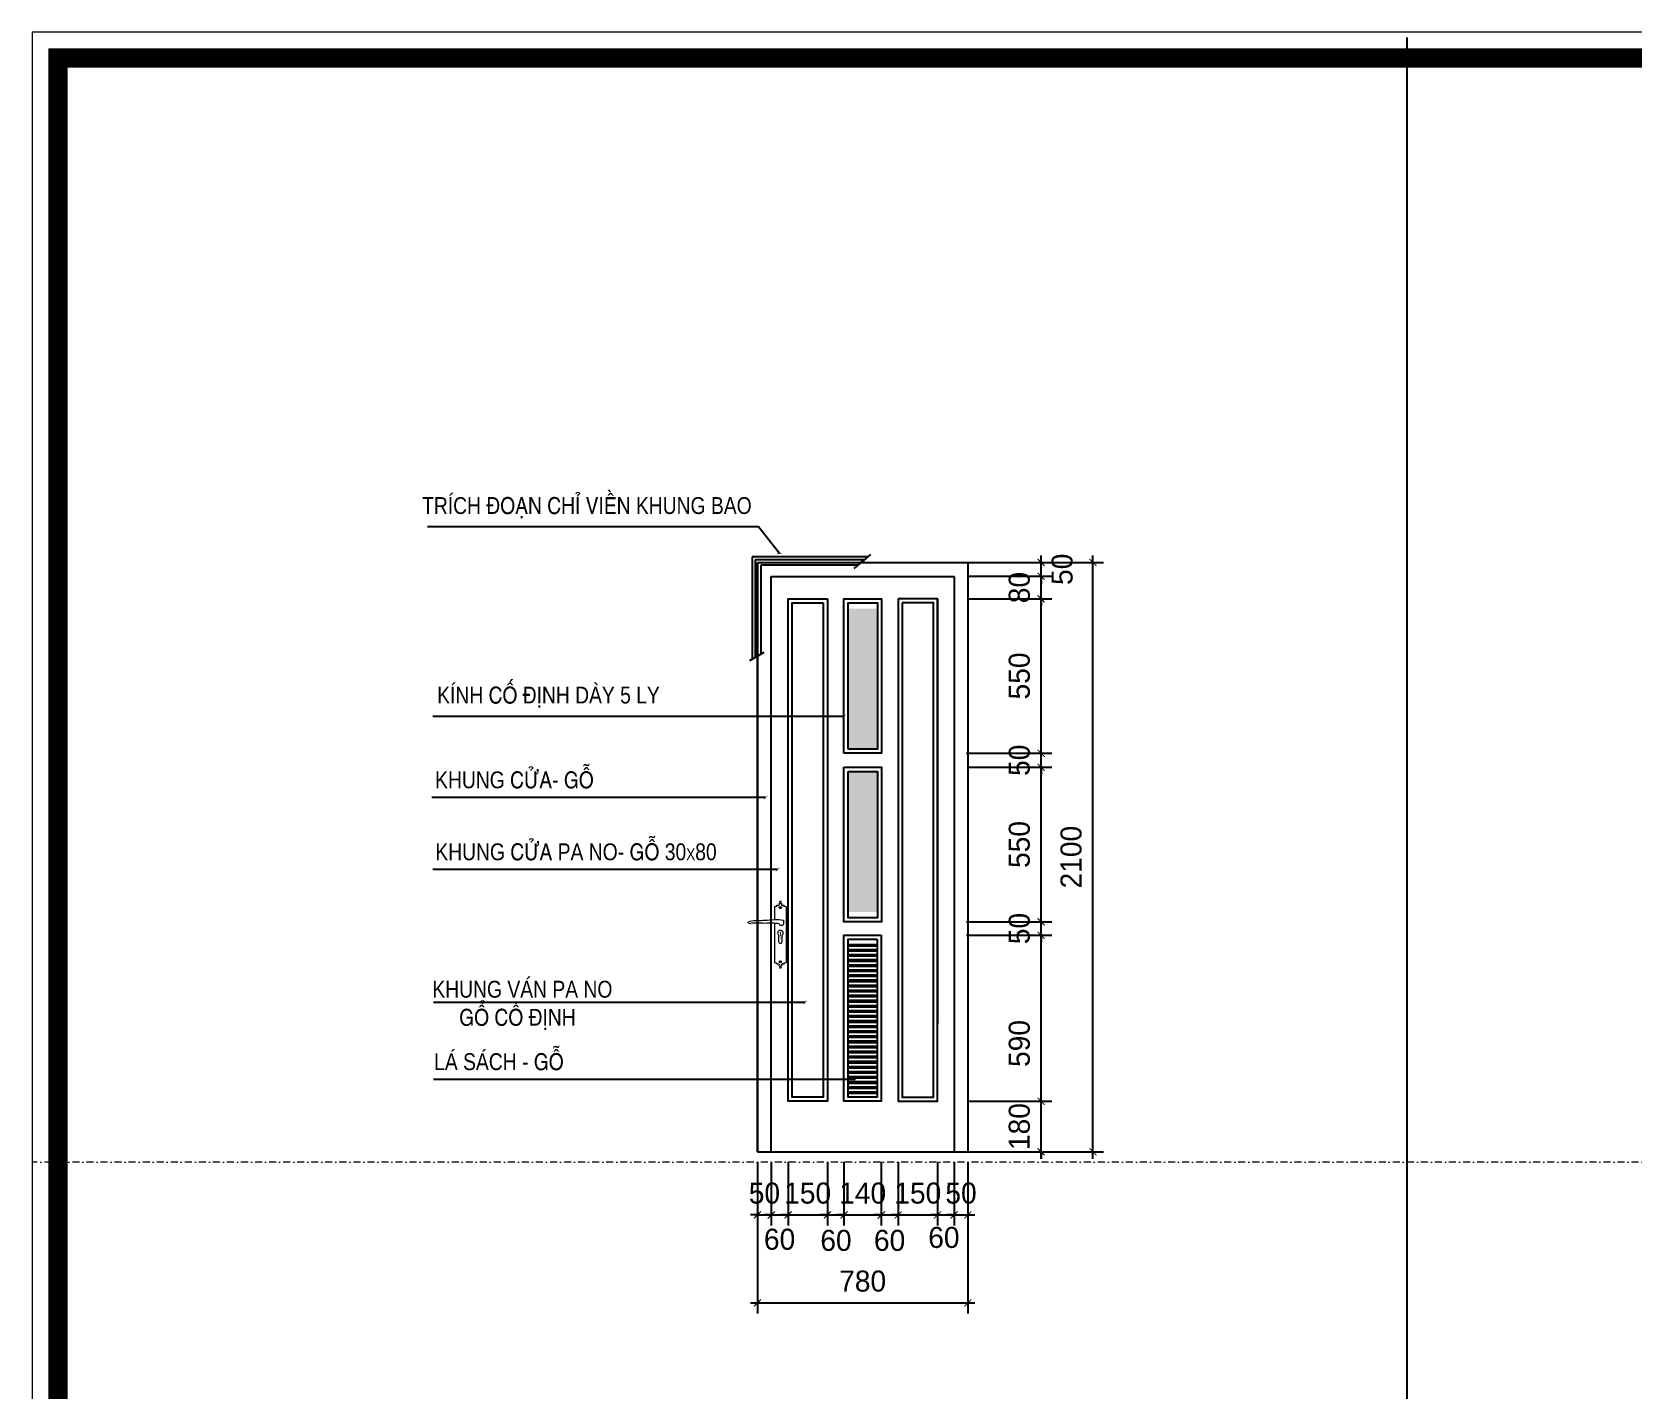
# Model space of a CAD drawing. Header units: millimetres. Extents: x 615730 to 2792744, y 139412 to 597571.
# Drawn here: x 853013 to 864422, y 294540 to 304217 of the extents above; entities that cross this region are included whole.
import ezdxf

# ---------------------------------------------------------------- set-up
doc = ezdxf.new("R2010")
doc.units = ezdxf.units.MM
doc.header["$MEASUREMENT"] = 0
doc.header["$PDMODE"] = 34
doc.linetypes.add('DASHDOT', pattern=[1, 0.5, -0.25, 0, -0.25])
doc.layers.get('0').update_dxf_attribs({"lineweight": 5})
for name, color, linetype in [('CUADI', 40, 'Continuous'), ('DA', 135, 'Continuous'), ('H', 252, 'Continuous'), ('NC', 7, 'Continuous'), ('noi that', 29, 'Continuous'), ('VL', 155, 'Continuous')]:
    doc.layers.add(name, color=color, linetype=linetype)
for name, color, linetype, lineweight in [('TEXTNUOC', 8, 'Continuous', 50), ('thay', 7, 'Continuous', 15), ('TIM TRUC', 149, 'DASHDOT', 9)]:
    doc.layers.add(name, color=color, linetype=linetype, lineweight=lineweight)
doc.styles.add('KC2', font='', dxfattribs={"height": 120})
doc.styles.add('RO', font='ROMANS.SHX', dxfattribs={"height": 120})
doc.styles.add('VNI-AVO', font='vni-roms.shx')
doc.styles.get('KC2').set_extended_font_data('VNI-Helve-Condense')
doc.dimstyles.new('50 CS', dxfattribs={"dimtxt": 150, "dimasz": 50, "dimexe": 75, "dimexo": 0, "dimgap": 80, "dimtad": 1, "dimdec": 0, "dimlfac": 0.5, "dimzin": 12, "dimtxsty": 'VNI-AVO', "dimblk": 'ARCHTICK', "dimcen": 0, "dimdle": 50, "dimclrd": 252, "dimclre": 252, "dimclrt": 2, "dimadec": 0, "dimazin": 0, "dimtfac": 1, "dimtdec": 0, "dimtix": 1, "dimtmove": 2, "dimatfit": 0, "dimldrblk": 'OPEN90', "dimfxl": 1, "dimlwd": -1, "dimlwe": -1, "dimarcsym": 0})
doc.dimstyles.new('TL1-50TRUC', dxfattribs={"dimtxt": 150, "dimasz": 25, "dimexe": 50, "dimexo": 0, "dimgap": 20, "dimtad": 1, "dimdec": 0, "dimlfac": 0.5, "dimdsep": 46, "dimtxsty": 'RO', "dimblk": 'DOT', "dimcen": 100, "dimdle": 50, "dimclrd": 4, "dimclre": 4, "dimclrt": 30, "dimadec": 0, "dimazin": 0, "dimtfac": 1, "dimtdec": 0, "dimtix": 1, "dimtmove": 1, "dimatfit": 3, "dimldrblk": 'ARCHTICK', "dimfxl": 1, "dimtolj": 1, "dimarcsym": 0})

# ---------------------------------------------------------------- blocks, each defined once
blk = doc.blocks.new('KH')
for p, q in [((-8, 103), (-2, 103)), ((-4.9, 100), (-4.9, 105.9)), ((-8, -90.3), (-2, -90.3)), ((-4.9, -87.2), (-4.9, -93.2))]:
    blk.add_line(p, q)
for points, format in [([(-24.9, 60.5), (-24.9, 106.4, -0.071609), (-17.2, 108.3, 0.479125), (-18, 110.4, -0.235926), (-14.6, 111, 0.959415), (-12.5, 110.7, -0.383133), (-10.2, 112.7), (-8.1, 112.7), (-8.1, 113.4), (-9.3, 113.4, -0.653045), (-7.7, 117.5, 0.420902), (-6.1, 121.7, -0.384053), (-4.9, 126.4, -0.384053), (-3.8, 121.7, 0.420902), (-2.1, 117.5, -0.653045), (-0.5, 113.4), (-1.8, 113.4), (-1.8, 112.7), (0.3, 112.7, -0.383133), (2.6, 110.7, 0.959415), (4.8, 111, -0.235926), (8.1, 110.4, 0.479125), (7.4, 108.3, -0.071609), (15.1, 106.4), (15.1, -93.6, -0.071609), (7.4, -95.6, 0.479125), (8.1, -97.7, -0.235926), (4.8, -98.3, 0.959415), (2.6, -97.9, -0.383133), (0.3, -99.9), (-1.8, -99.9), (-1.8, -100.7), (-0.5, -100.7, -0.653045), (-2.1, -104.8, 0.420902), (-3.8, -109, -0.384053), (-4.9, -113.6, -0.384053), (-6.1, -109, 0.420902), (-7.7, -104.8, -0.653045), (-9.3, -100.7), (-8.1, -100.7), (-8.1, -99.9), (-10.2, -99.9, -0.383133), (-12.5, -97.9, 0.959415), (-14.6, -98.3, -0.235926), (-18, -97.7, 0.479125), (-17.2, -95.6, -0.071609), (-24.9, -93.6), (-24.9, 46.9)], "xyb"), ([(-4.8, 16.2, 6, 6, 0), (-4.8, 11.5, 4, 3, 0), (-4.8, 3.2, 1.8, 0.8, 0), (-4.8, -4.9, 1, 1.2, 0), (-4.8, -7.9, 1.2, 1.2, 0)], "xyseb")]:
    blk.add_lwpolyline(points, format=format)
blk.add_lwpolyline([(-9.5, 45, 0.067822), (-59.8, 46.7, 0.044011), (-111.6, 46.7, -0.789754), (-119.2, 50.9, -0.143435), (-92.2, 57.5, 0.029716), (-27.7, 60.3, -0.075751), (6.4, 57.7), (6.4, 44.8, -0.717442)], format="xyb", close=True)
for points in [[(-11.2, 4.2), (-11.2, -18.5)], [(1.6, -18.5), (1.6, 4.2)]]:
    blk.add_lwpolyline(points)
for centre in [(-4.9, 103), (-4.9, -90.3)]:
    blk.add_circle(centre, 3.92)
for centre, radius, start, end in [((-4.8, 11.8), 9.94, 309.9002, 230.0998), ((-4.8, -18.5), 6.38, 180, 0)]:
    blk.add_arc(centre, radius, start, end)
blk = doc.blocks.new('_ARCHTICK')
at = {"color": 0, "linetype": 'ByBlock', "const_width": 0.15}
blk.add_lwpolyline([(-0.5, -0.5), (0.5, 0.5)], dxfattribs=at)
blk = doc.blocks.new('*D150')
at = {"layer": 'DEFPOINTS', "color": 0, "ltscale": 10, "transparency": 16777216}
for p in [(859672, 297780), (860204, 297780), (859682, 296237)]:
    blk.add_point(p, dxfattribs=at)
at = {"layer": 'VL', "color": 252, "ltscale": 10, "transparency": 16777216}
for p, q in [((859672, 297780), (860279, 297780)), ((860204, 296187), (860204, 297830)), ((859682, 296237), (860279, 296237))]:
    blk.add_line(p, q, dxfattribs=at)
at = {"layer": 'VL', "color": 252, "ltscale": 10, "transparency": 16777216, "xscale": 50, "yscale": 50, "zscale": 50}
for p, rotation in [((860204, 297780), 90), ((860204, 296237), 270)]:
    blk.add_blockref('_ARCHTICK', p, dxfattribs=dict(at, rotation=rotation))
at = {"layer": 'VL', "color": 2, "ltscale": 10, "transparency": 16777216, "insert": (860049, 297009), "char_height": 150, "attachment_point": 5, "rotation": 90, "style": 'VNI-AVO'}
blk.add_mtext('590', dxfattribs=at)
blk = doc.blocks.new('_Open90')
at = {"color": 0, "linetype": 'ByBlock', "lineweight": -2}
for p, q in [((0, 0), (-1, 0)), ((-0.5, 0.5), (0, 0)), ((0, 0), (-0.5, -0.5))]:
    blk.add_line(p, q, dxfattribs=at)
blk = doc.blocks.new('*D151')
at = {"layer": 'DEFPOINTS', "color": 0, "ltscale": 10, "transparency": 16777216}
for p in [(859672, 297780), (859673, 297876), (860204, 297876)]:
    blk.add_point(p, dxfattribs=at)
at = {"layer": 'VL', "color": 252, "ltscale": 10, "transparency": 16777216}
for p, q in [((860204, 297876), (860204, 297926)), ((859672, 297780), (860279, 297780)), ((859673, 297876), (860279, 297876)), ((860204, 297780), (860204, 297876)), ((860204, 297780), (860204, 297730))]:
    blk.add_line(p, q, dxfattribs=at)
at = {"layer": 'VL', "color": 252, "ltscale": 10, "transparency": 16777216, "xscale": 50, "yscale": 50, "zscale": 50}
for p, rotation in [((860204, 297876), 270), ((860204, 297780), 90)]:
    blk.add_blockref('_ARCHTICK', p, dxfattribs=dict(at, rotation=rotation))
at = {"layer": 'VL', "color": 2, "ltscale": 10, "transparency": 16777216, "insert": (860049, 297828), "char_height": 150, "attachment_point": 5, "rotation": 90, "style": 'VNI-AVO'}
blk.add_mtext('50', dxfattribs=at)
blk = doc.blocks.new('*D152')
at = {"layer": 'DEFPOINTS', "color": 0, "ltscale": 10, "transparency": 16777216}
for p in [(859682, 298977), (860204, 298977), (859673, 297876)]:
    blk.add_point(p, dxfattribs=at)
at = {"layer": 'VL', "color": 252, "ltscale": 10, "transparency": 16777216}
for p, q in [((859682, 298977), (860279, 298977)), ((860204, 297826), (860204, 299027)), ((859673, 297876), (860279, 297876))]:
    blk.add_line(p, q, dxfattribs=at)
at = {"layer": 'VL', "color": 252, "ltscale": 10, "transparency": 16777216, "xscale": 50, "yscale": 50, "zscale": 50}
for p, rotation in [((860204, 298977), 90), ((860204, 297876), 270)]:
    blk.add_blockref('_ARCHTICK', p, dxfattribs=dict(at, rotation=rotation))
at = {"layer": 'VL', "color": 2, "ltscale": 10, "transparency": 16777216, "insert": (860049, 298427), "char_height": 150, "attachment_point": 5, "rotation": 90, "style": 'VNI-AVO'}
blk.add_mtext('550', dxfattribs=at)
blk = doc.blocks.new('*D153')
at = {"layer": 'DEFPOINTS', "color": 0, "ltscale": 10, "transparency": 16777216}
for p in [(859673, 299077), (860204, 299077), (859682, 298977)]:
    blk.add_point(p, dxfattribs=at)
at = {"layer": 'VL', "color": 252, "ltscale": 10, "transparency": 16777216}
for p, q in [((859673, 299077), (860279, 299077)), ((860204, 299077), (860204, 299127)), ((860204, 298977), (860204, 299077)), ((859682, 298977), (860279, 298977)), ((860204, 298977), (860204, 298927))]:
    blk.add_line(p, q, dxfattribs=at)
at = {"layer": 'VL', "color": 252, "ltscale": 10, "transparency": 16777216, "xscale": 50, "yscale": 50, "zscale": 50}
for p, rotation in [((860204, 299077), 270), ((860204, 298977), 90)]:
    blk.add_blockref('_ARCHTICK', p, dxfattribs=dict(at, rotation=rotation))
at = {"layer": 'VL', "color": 2, "ltscale": 10, "transparency": 16777216, "insert": (860049, 299027), "char_height": 150, "attachment_point": 5, "rotation": 90, "style": 'VNI-AVO'}
blk.add_mtext('50', dxfattribs=at)
blk = doc.blocks.new('*D154')
at = {"layer": 'DEFPOINTS', "color": 0, "ltscale": 10, "transparency": 16777216}
for p in [(859682, 300178), (860204, 300178), (859673, 299077)]:
    blk.add_point(p, dxfattribs=at)
at = {"layer": 'VL', "color": 252, "ltscale": 10, "transparency": 16777216}
for p, q in [((859682, 300178), (860279, 300178)), ((860204, 299027), (860204, 300228)), ((859673, 299077), (860279, 299077))]:
    blk.add_line(p, q, dxfattribs=at)
at = {"layer": 'VL', "color": 252, "ltscale": 10, "transparency": 16777216, "xscale": 50, "yscale": 50, "zscale": 50}
for p, rotation in [((860204, 300178), 90), ((860204, 299077), 270)]:
    blk.add_blockref('_ARCHTICK', p, dxfattribs=dict(at, rotation=rotation))
at = {"layer": 'VL', "color": 2, "ltscale": 10, "transparency": 16777216, "insert": (860049, 299628), "char_height": 150, "attachment_point": 5, "rotation": 90, "style": 'VNI-AVO'}
blk.add_mtext('550', dxfattribs=at)
blk = doc.blocks.new('*D155')
at = {"layer": 'DEFPOINTS', "color": 0, "ltscale": 10, "transparency": 16777216}
for p in [(859682, 300338), (860204, 300338), (859682, 300178)]:
    blk.add_point(p, dxfattribs=at)
at = {"layer": 'VL', "color": 252, "ltscale": 10, "transparency": 16777216}
for p, q in [((859682, 300338), (860279, 300338)), ((860204, 300338), (860204, 300388)), ((860204, 300178), (860204, 300338)), ((859682, 300178), (860279, 300178)), ((860204, 300178), (860204, 300128))]:
    blk.add_line(p, q, dxfattribs=at)
at = {"layer": 'VL', "color": 252, "ltscale": 10, "transparency": 16777216, "xscale": 50, "yscale": 50, "zscale": 50}
for p, rotation in [((860204, 300338), 270), ((860204, 300178), 90)]:
    blk.add_blockref('_ARCHTICK', p, dxfattribs=dict(at, rotation=rotation))
at = {"layer": 'VL', "color": 2, "ltscale": 10, "transparency": 16777216, "insert": (860049, 300258), "char_height": 150, "attachment_point": 5, "rotation": 90, "style": 'VNI-AVO'}
blk.add_mtext('80', dxfattribs=at)
blk = doc.blocks.new('*D157')
at = {"layer": 'DEFPOINTS', "color": 0, "ltscale": 10, "transparency": 16777216}
for p in [(859682, 300437), (860204, 300437), (859682, 300338)]:
    blk.add_point(p, dxfattribs=at)
at = {"layer": 'VL', "color": 252, "ltscale": 10, "transparency": 16777216}
for p, q in [((859682, 300437), (860279, 300437)), ((860204, 300437), (860204, 300487)), ((860204, 300338), (860204, 300437)), ((859682, 300338), (860279, 300338)), ((860204, 300338), (860204, 300288))]:
    blk.add_line(p, q, dxfattribs=at)
at = {"layer": 'VL', "color": 252, "ltscale": 10, "transparency": 16777216, "xscale": 50, "yscale": 50, "zscale": 50}
for p, rotation in [((860204, 300437), 270), ((860204, 300338), 90)]:
    blk.add_blockref('_ARCHTICK', p, dxfattribs=dict(at, rotation=rotation))
at = {"layer": 'VL', "color": 2, "ltscale": 10, "transparency": 16777216, "insert": (860354, 300388), "char_height": 150, "attachment_point": 5, "rotation": 90, "style": 'VNI-AVO'}
blk.add_mtext('50', dxfattribs=at)
blk = doc.blocks.new('*D156')
at = {"layer": 'DEFPOINTS', "color": 0, "ltscale": 10, "transparency": 16777216}
for p in [(860036, 300437), (860573, 300437), (859980, 296237)]:
    blk.add_point(p, dxfattribs=at)
at = {"layer": 'VL', "color": 252, "ltscale": 10, "transparency": 16777216}
for p, q in [((860036, 300437), (860648, 300437)), ((860573, 296187), (860573, 300487)), ((859980, 296237), (860648, 296237))]:
    blk.add_line(p, q, dxfattribs=at)
at = {"layer": 'VL', "color": 252, "ltscale": 10, "transparency": 16777216, "xscale": 50, "yscale": 50, "zscale": 50}
for p, rotation in [((860573, 300437), 90), ((860573, 296237), 270)]:
    blk.add_blockref('_ARCHTICK', p, dxfattribs=dict(at, rotation=rotation))
at = {"layer": 'VL', "color": 2, "ltscale": 10, "transparency": 16777216, "insert": (860418, 298337), "char_height": 150, "attachment_point": 5, "rotation": 90, "style": 'VNI-AVO'}
blk.add_mtext('2100', dxfattribs=at)
blk = doc.blocks.new('*D158')
at = {"layer": 'DEFPOINTS', "color": 0, "ltscale": 10, "transparency": 16777216}
for p in [(859682, 296597), (860204, 296597), (859682, 296237)]:
    blk.add_point(p, dxfattribs=at)
at = {"layer": 'VL', "color": 252, "ltscale": 10, "transparency": 16777216}
for p, q in [((860204, 296597), (860204, 296647)), ((859682, 296597), (860279, 296597)), ((860204, 296237), (860204, 296597)), ((859682, 296237), (860279, 296237)), ((860204, 296237), (860204, 296187))]:
    blk.add_line(p, q, dxfattribs=at)
at = {"layer": 'VL', "color": 252, "ltscale": 10, "transparency": 16777216, "xscale": 50, "yscale": 50, "zscale": 50}
for p, rotation in [((860204, 296597), 270), ((860204, 296237), 90)]:
    blk.add_blockref('_ARCHTICK', p, dxfattribs=dict(at, rotation=rotation))
at = {"layer": 'VL', "color": 2, "ltscale": 10, "transparency": 16777216, "insert": (860049, 296417), "char_height": 150, "attachment_point": 5, "rotation": 90, "style": 'VNI-AVO'}
blk.add_mtext('180', dxfattribs=at)
blk = doc.blocks.new('_DOT')
at = {"color": 0, "linetype": 'ByBlock'}
blk.add_line((-0.5, 0), (-1, 0), dxfattribs=at)
at = {"color": 0, "linetype": 'ByBlock', "const_width": 0.5}
blk.add_lwpolyline([(-0.25, 0, 1), (0.25, 0, 1)], format="xyb", close=True, dxfattribs=at)
blk = doc.blocks.new('*D167')
at = {"layer": 'DEFPOINTS', "color": 0, "ltscale": 10, "transparency": 16777216}
for p in [(858182, 296166), (858281, 296166), (858281, 295787)]:
    blk.add_point(p, dxfattribs=at)
at = {"layer": 'VL', "color": 252, "ltscale": 10, "transparency": 16777216}
for p, q in [((858182, 296166), (858182, 295712)), ((858281, 296166), (858281, 295712)), ((858182, 295787), (858132, 295787)), ((858182, 295787), (858281, 295787)), ((858281, 295787), (858331, 295787))]:
    blk.add_line(p, q, dxfattribs=at)
at = {"layer": 'VL', "color": 252, "ltscale": 10, "transparency": 16777216, "xscale": 50, "yscale": 50, "zscale": 50}
blk.add_blockref('_ARCHTICK', (858182, 295787), dxfattribs=at)
at = {"layer": 'VL', "color": 252, "ltscale": 10, "transparency": 16777216, "xscale": 50, "yscale": 50, "zscale": 50, "rotation": 180}
blk.add_blockref('_ARCHTICK', (858281, 295787), dxfattribs=at)
at = {"layer": 'VL', "color": 2, "ltscale": 10, "transparency": 16777216, "insert": (858232, 295942), "char_height": 150, "attachment_point": 5, "style": 'VNI-AVO'}
blk.add_mtext('50', dxfattribs=at)
blk = doc.blocks.new('*D168')
at = {"layer": 'DEFPOINTS', "color": 0, "ltscale": 10, "transparency": 16777216}
for p in [(858281, 296166), (858400, 296166), (858400, 295787)]:
    blk.add_point(p, dxfattribs=at)
at = {"layer": 'VL', "color": 252, "ltscale": 10, "transparency": 16777216}
for p, q in [((858281, 296166), (858281, 295712)), ((858400, 296166), (858400, 295712)), ((858281, 295787), (858231, 295787)), ((858281, 295787), (858400, 295787)), ((858400, 295787), (858450, 295787))]:
    blk.add_line(p, q, dxfattribs=at)
at = {"layer": 'VL', "color": 252, "ltscale": 10, "transparency": 16777216, "xscale": 50, "yscale": 50, "zscale": 50}
blk.add_blockref('_ARCHTICK', (858281, 295787), dxfattribs=at)
at = {"layer": 'VL', "color": 252, "ltscale": 10, "transparency": 16777216, "xscale": 50, "yscale": 50, "zscale": 50, "rotation": 180}
blk.add_blockref('_ARCHTICK', (858400, 295787), dxfattribs=at)
at = {"layer": 'VL', "color": 2, "ltscale": 10, "transparency": 16777216, "insert": (858340, 295613), "char_height": 150, "attachment_point": 5, "style": 'VNI-AVO'}
blk.add_mtext('60', dxfattribs=at)
blk = doc.blocks.new('*D169')
at = {"layer": 'DEFPOINTS', "color": 0, "ltscale": 10, "transparency": 16777216}
for p in [(858400, 296166), (858681, 296166), (858681, 295787)]:
    blk.add_point(p, dxfattribs=at)
at = {"layer": 'VL', "color": 252, "ltscale": 10, "transparency": 16777216}
for p, q in [((858400, 296166), (858400, 295712)), ((858681, 296166), (858681, 295712)), ((858400, 295787), (858350, 295787)), ((858400, 295787), (858681, 295787)), ((858681, 295787), (858731, 295787))]:
    blk.add_line(p, q, dxfattribs=at)
at = {"layer": 'VL', "color": 252, "ltscale": 10, "transparency": 16777216, "xscale": 50, "yscale": 50, "zscale": 50}
blk.add_blockref('_ARCHTICK', (858400, 295787), dxfattribs=at)
at = {"layer": 'VL', "color": 252, "ltscale": 10, "transparency": 16777216, "xscale": 50, "yscale": 50, "zscale": 50, "rotation": 180}
blk.add_blockref('_ARCHTICK', (858681, 295787), dxfattribs=at)
at = {"layer": 'VL', "color": 2, "ltscale": 10, "transparency": 16777216, "insert": (858540, 295942), "char_height": 150, "attachment_point": 5, "style": 'VNI-AVO'}
blk.add_mtext('150', dxfattribs=at)
blk = doc.blocks.new('*D170')
at = {"layer": 'DEFPOINTS', "color": 0, "ltscale": 10, "transparency": 16777216}
for p in [(858681, 296166), (858799, 296166), (858799, 295787)]:
    blk.add_point(p, dxfattribs=at)
at = {"layer": 'VL', "color": 252, "ltscale": 10, "transparency": 16777216}
for p, q in [((858681, 296166), (858681, 295712)), ((858799, 296166), (858799, 295712)), ((858681, 295787), (858631, 295787)), ((858681, 295787), (858799, 295787)), ((858799, 295787), (858849, 295787))]:
    blk.add_line(p, q, dxfattribs=at)
at = {"layer": 'VL', "color": 252, "ltscale": 10, "transparency": 16777216, "xscale": 50, "yscale": 50, "zscale": 50}
blk.add_blockref('_ARCHTICK', (858681, 295787), dxfattribs=at)
at = {"layer": 'VL', "color": 252, "ltscale": 10, "transparency": 16777216, "xscale": 50, "yscale": 50, "zscale": 50, "rotation": 180}
blk.add_blockref('_ARCHTICK', (858799, 295787), dxfattribs=at)
at = {"layer": 'VL', "color": 2, "ltscale": 10, "transparency": 16777216, "insert": (858742, 295605), "char_height": 150, "attachment_point": 5, "style": 'VNI-AVO'}
blk.add_mtext('60', dxfattribs=at)
blk = doc.blocks.new('*D171')
at = {"layer": 'DEFPOINTS', "color": 0, "ltscale": 10, "transparency": 16777216}
for p in [(858799, 296166), (859065, 296166), (859065, 295787)]:
    blk.add_point(p, dxfattribs=at)
at = {"layer": 'VL', "color": 252, "ltscale": 10, "transparency": 16777216}
for p, q in [((858799, 296166), (858799, 295712)), ((859065, 296166), (859065, 295712)), ((858799, 295787), (858749, 295787)), ((858799, 295787), (859065, 295787)), ((859065, 295787), (859115, 295787))]:
    blk.add_line(p, q, dxfattribs=at)
at = {"layer": 'VL', "color": 252, "ltscale": 10, "transparency": 16777216, "xscale": 50, "yscale": 50, "zscale": 50}
blk.add_blockref('_ARCHTICK', (858799, 295787), dxfattribs=at)
at = {"layer": 'VL', "color": 252, "ltscale": 10, "transparency": 16777216, "xscale": 50, "yscale": 50, "zscale": 50, "rotation": 180}
blk.add_blockref('_ARCHTICK', (859065, 295787), dxfattribs=at)
at = {"layer": 'VL', "color": 2, "ltscale": 10, "transparency": 16777216, "insert": (858932, 295942), "char_height": 150, "attachment_point": 5, "style": 'VNI-AVO'}
blk.add_mtext('140', dxfattribs=at)
blk = doc.blocks.new('*D172')
at = {"layer": 'DEFPOINTS', "color": 0, "ltscale": 10, "transparency": 16777216}
for p in [(859065, 296166), (859185, 296166), (859185, 295787)]:
    blk.add_point(p, dxfattribs=at)
at = {"layer": 'VL', "color": 252, "ltscale": 10, "transparency": 16777216}
for p, q in [((859065, 296166), (859065, 295712)), ((859185, 296166), (859185, 295712)), ((859065, 295787), (859015, 295787)), ((859065, 295787), (859185, 295787)), ((859185, 295787), (859235, 295787))]:
    blk.add_line(p, q, dxfattribs=at)
at = {"layer": 'VL', "color": 252, "ltscale": 10, "transparency": 16777216, "xscale": 50, "yscale": 50, "zscale": 50}
blk.add_blockref('_ARCHTICK', (859065, 295787), dxfattribs=at)
at = {"layer": 'VL', "color": 252, "ltscale": 10, "transparency": 16777216, "xscale": 50, "yscale": 50, "zscale": 50, "rotation": 180}
blk.add_blockref('_ARCHTICK', (859185, 295787), dxfattribs=at)
at = {"layer": 'VL', "color": 2, "ltscale": 10, "transparency": 16777216, "insert": (859124, 295605), "char_height": 150, "attachment_point": 5, "style": 'VNI-AVO'}
blk.add_mtext('60', dxfattribs=at)
blk = doc.blocks.new('*D173')
at = {"layer": 'DEFPOINTS', "color": 0, "ltscale": 10, "transparency": 16777216}
for p in [(859185, 296166), (859465, 296166), (859465, 295787)]:
    blk.add_point(p, dxfattribs=at)
at = {"layer": 'VL', "color": 252, "ltscale": 10, "transparency": 16777216}
for p, q in [((859185, 296166), (859185, 295712)), ((859465, 296166), (859465, 295712)), ((859185, 295787), (859135, 295787)), ((859185, 295787), (859465, 295787)), ((859465, 295787), (859515, 295787))]:
    blk.add_line(p, q, dxfattribs=at)
at = {"layer": 'VL', "color": 252, "ltscale": 10, "transparency": 16777216, "xscale": 50, "yscale": 50, "zscale": 50}
blk.add_blockref('_ARCHTICK', (859185, 295787), dxfattribs=at)
at = {"layer": 'VL', "color": 252, "ltscale": 10, "transparency": 16777216, "xscale": 50, "yscale": 50, "zscale": 50, "rotation": 180}
blk.add_blockref('_ARCHTICK', (859465, 295787), dxfattribs=at)
at = {"layer": 'VL', "color": 2, "ltscale": 10, "transparency": 16777216, "insert": (859325, 295942), "char_height": 150, "attachment_point": 5, "style": 'VNI-AVO'}
blk.add_mtext('150', dxfattribs=at)
blk = doc.blocks.new('*D174')
at = {"layer": 'DEFPOINTS', "color": 0, "ltscale": 10, "transparency": 16777216}
for p in [(859465, 296166), (859583, 296166), (859583, 295787)]:
    blk.add_point(p, dxfattribs=at)
at = {"layer": 'VL', "color": 252, "ltscale": 10, "transparency": 16777216}
for p, q in [((859465, 296166), (859465, 295712)), ((859583, 296166), (859583, 295712)), ((859465, 295787), (859415, 295787)), ((859465, 295787), (859583, 295787)), ((859583, 295787), (859633, 295787))]:
    blk.add_line(p, q, dxfattribs=at)
at = {"layer": 'VL', "color": 252, "ltscale": 10, "transparency": 16777216, "xscale": 50, "yscale": 50, "zscale": 50}
blk.add_blockref('_ARCHTICK', (859465, 295787), dxfattribs=at)
at = {"layer": 'VL', "color": 252, "ltscale": 10, "transparency": 16777216, "xscale": 50, "yscale": 50, "zscale": 50, "rotation": 180}
blk.add_blockref('_ARCHTICK', (859583, 295787), dxfattribs=at)
at = {"layer": 'VL', "color": 2, "ltscale": 10, "transparency": 16777216, "insert": (859511, 295626), "char_height": 150, "attachment_point": 5, "style": 'VNI-AVO'}
blk.add_mtext('60', dxfattribs=at)
blk = doc.blocks.new('*D175')
at = {"layer": 'DEFPOINTS', "color": 0, "ltscale": 10, "transparency": 16777216}
for p in [(859583, 296166), (859682, 296166), (859682, 295787)]:
    blk.add_point(p, dxfattribs=at)
at = {"layer": 'VL', "color": 252, "ltscale": 10, "transparency": 16777216}
for p, q in [((859583, 296166), (859583, 295712)), ((859682, 296166), (859682, 295712)), ((859583, 295787), (859533, 295787)), ((859583, 295787), (859682, 295787)), ((859682, 295787), (859732, 295787))]:
    blk.add_line(p, q, dxfattribs=at)
at = {"layer": 'VL', "color": 252, "ltscale": 10, "transparency": 16777216, "xscale": 50, "yscale": 50, "zscale": 50}
blk.add_blockref('_ARCHTICK', (859583, 295787), dxfattribs=at)
at = {"layer": 'VL', "color": 252, "ltscale": 10, "transparency": 16777216, "xscale": 50, "yscale": 50, "zscale": 50, "rotation": 180}
blk.add_blockref('_ARCHTICK', (859682, 295787), dxfattribs=at)
at = {"layer": 'VL', "color": 2, "ltscale": 10, "transparency": 16777216, "insert": (859633, 295942), "char_height": 150, "attachment_point": 5, "style": 'VNI-AVO'}
blk.add_mtext('50', dxfattribs=at)
blk = doc.blocks.new('*D176')
at = {"layer": 'DEFPOINTS', "color": 0, "ltscale": 10, "transparency": 16777216}
for p in [(858182, 296166), (859682, 296166), (859682, 295160)]:
    blk.add_point(p, dxfattribs=at)
at = {"layer": 'VL', "color": 252, "ltscale": 10, "transparency": 16777216}
for p, q in [((858182, 296166), (858182, 295085)), ((859682, 296166), (859682, 295085)), ((858132, 295160), (859732, 295160))]:
    blk.add_line(p, q, dxfattribs=at)
at = {"layer": 'VL', "color": 252, "ltscale": 10, "transparency": 16777216, "xscale": 50, "yscale": 50, "zscale": 50, "rotation": 180}
blk.add_blockref('_ARCHTICK', (858182, 295160), dxfattribs=at)
at = {"layer": 'VL', "color": 252, "ltscale": 10, "transparency": 16777216, "xscale": 50, "yscale": 50, "zscale": 50}
blk.add_blockref('_ARCHTICK', (859682, 295160), dxfattribs=at)
at = {"layer": 'VL', "color": 2, "ltscale": 10, "transparency": 16777216, "insert": (858932, 295315), "char_height": 150, "attachment_point": 5, "style": 'VNI-AVO'}
blk.add_mtext('780', dxfattribs=at)

msp = doc.modelspace()

# ---------------------------------------------------------------- hatches: boundary and pattern name
at = {"layer": 'H'}
h = msp.add_hatch(color=5, dxfattribs=at)
h.set_gradient(color1=(0, 0, 255), one_color=1, tint=1, name='CURVED')
h.paths.add_polyline_path([(859037.3, 300108.6), (858828, 300108.6), (858828, 299107.3), (859037.3, 299107.3)])
h.paths.add_polyline_path([(859037.3, 298947.3), (858828, 298947.3), (858828, 297945.5), (859037.3, 297945.5)])

# ---------------------------------------------------------------- linework, layer by layer
at = {"layer": 'CUADI'}
for p, q in [((858181.8, 300437.3), (859681.8, 300437.3)), ((858181.8, 300437.3), (859681.8, 300437.3)), ((859035.9, 297713), (858828, 297713)), ((859035.9, 297703), (858828, 297703)), ((859035.9, 297676.7), (858828, 297676.7)), ((859035.9, 297666.7), (858828, 297666.7)), ((859035.9, 297640.5), (858828, 297640.5)), ((859035.9, 297630.5), (858828, 297630.5)), ((859035.9, 297604.3), (858828, 297604.3)), ((859035.9, 297594.3), (858828, 297594.3)), ((859035.9, 297568.1), (858828, 297568.1)), ((859035.9, 297558.1), (858828, 297558.1)), ((859035.9, 297531.8), (858828, 297531.8)), ((859035.9, 297521.8), (858828, 297521.8)), ((859035.9, 297495.6), (858828, 297495.6)), ((859035.9, 297485.6), (858828, 297485.6)), ((859035.9, 297459.4), (858828, 297459.4)), ((859035.9, 297449.4), (858828, 297449.4)), ((859035.9, 297423.1), (858828, 297423.1)), ((859035.9, 297413.1), (858828, 297413.1)), ((859035.9, 297386.9), (858828, 297386.9)), ((859035.9, 297376.9), (858828, 297376.9)), ((859035.9, 297350.7), (858828, 297350.7)), ((859035.9, 297340.7), (858828, 297340.7)), ((859035.9, 297314.4), (858828, 297314.4)), ((859035.9, 297304.4), (858828, 297304.4)), ((859035.9, 297278.2), (858828, 297278.2)), ((859035.9, 297268.2), (858828, 297268.2)), ((859035.9, 297242), (858828, 297242)), ((859035.9, 297232), (858828, 297232)), ((859035.9, 297205.7), (858828, 297205.7)), ((859035.9, 297195.7), (858828, 297195.7)), ((859035.9, 297169.5), (858828, 297169.5)), ((859035.9, 297159.5), (858828, 297159.5)), ((859035.9, 297133.3), (858828, 297133.3)), ((859035.9, 297123.3), (858828, 297123.3)), ((859035.9, 297097), (858828, 297097)), ((859035.9, 297087), (858828, 297087)), ((859035.9, 297060.8), (858828, 297060.8)), ((859035.9, 297050.8), (858828, 297050.8)), ((859035.9, 297024.6), (858828, 297024.6)), ((859035.9, 297014.6), (858828, 297014.6)), ((859035.9, 296988.3), (858828, 296988.3)), ((859035.9, 296978.3), (858828, 296978.3)), ((859035.9, 296952.1), (858828, 296952.1)), ((859035.9, 296942.1), (858828, 296942.1)), ((859035.9, 296915.9), (858828, 296915.9)), ((859035.9, 296905.9), (858828, 296905.9)), ((859035.9, 296879.7), (858828, 296879.7)), ((859035.9, 296869.7), (858828, 296869.7)), ((859035.9, 296843.4), (858828, 296843.4)), ((859035.9, 296833.4), (858828, 296833.4)), ((859035.9, 296807.2), (858828, 296807.2)), ((859035.9, 296797.2), (858828, 296797.2)), ((859035.9, 296771), (858828, 296771)), ((859035.9, 296761), (858828, 296761)), ((859035.9, 296734.7), (858828, 296734.7)), ((859035.9, 296724.7), (858828, 296724.7)), ((859035.9, 296698.5), (858828, 296698.5)), ((859035.9, 296688.5), (858828, 296688.5)), ((859035.9, 296662.3), (858828, 296662.3)), ((859035.9, 296652.3), (858828, 296652.3))]:
    msp.add_line(p, q, dxfattribs=at)
at = {"layer": 'DA'}
for p, q in [((858181.8, 300437.3), (858181.8, 296237.3)), ((858181.8, 296237.3), (858181.8, 300437.3)), ((858181.8, 300437.3), (858181.8, 296237.3)), ((858181.8, 300437.3), (859681.8, 300437.3)), ((859681.8, 300437.3), (859681.8, 296237.3)), ((858281.2, 300337.9), (859583.2, 300337.9)), ((858281.2, 296237.3), (858281.2, 300337.9)), ((859583.2, 300337.9), (859583.2, 296237.3)), ((858400.3, 297152.6), (858400.3, 300177.7)), ((859464.9, 300177.7), (859464.9, 297152.6))]:
    msp.add_line(p, q, dxfattribs=at)
for points in [[(858680.6, 300177.7), (858680.6, 296596.9), (858400.3, 296596.9), (858400.3, 300177.7)], [(859184.7, 300177.7), (859184.7, 296596.9), (859464.9, 296596.9), (859464.9, 300177.7)], [(858651.5, 300148.6), (858651.5, 296626), (858429.4, 296626), (858429.4, 300148.6)], [(859213.8, 300148.6), (859213.8, 296626), (859435.8, 296626), (859435.8, 300148.6)], [(859065, 297780.4), (859065, 296596.9), (858798.9, 296596.9), (858798.9, 297780.4)], [(859035.9, 297751.3), (859035.9, 296626), (858828, 296626), (858828, 297751.3)]]:
    msp.add_lwpolyline(points, close=True, dxfattribs=at)
for points in [[(858798.9, 299077.3), (858798.9, 300177.7), (859066.4, 300177.7), (859066.4, 299077.3), (858798.9, 299077.3)], [(858828, 299107.3), (858828, 300148.6), (859037.3, 300148.6), (859037.3, 299107.3), (858828, 299107.3)], [(858798.9, 298977.3), (859066.4, 298977.3), (859066.4, 297876.4), (858798.9, 297876.4), (858798.9, 298977.3)], [(858828, 298947.3), (859037.3, 298947.3), (859037.3, 297905.5), (858828, 297905.5), (858828, 298947.3)]]:
    msp.add_lwpolyline(points, dxfattribs=at)
at = {"layer": 'H'}
msp.add_line((858181.8, 296237.3), (859681.8, 296237.3), dxfattribs=at)
at = {"layer": 'H', "const_width": 138.2}
msp.add_lwpolyline([(853196.9, 285047.4), (880199.7, 285047.4), (880199.7, 304032.4), (853196.9, 304032.4)], close=True, dxfattribs=at)
at = {"layer": 'NC', "linetype": 'Continuous', "ltscale": 20}
for p, q in [((858145.7, 300476.5), (858145.7, 299748.7)), ((858967.8, 300476.5), (858145.7, 300476.5)), ((858165.7, 300456.5), (858165.7, 299760.6)), ((858944.3, 300456.5), (858165.7, 300456.5)), ((858205.7, 300416.5), (858205.7, 299784.5)), ((858897.2, 300416.5), (858205.7, 300416.5)), ((858930.2, 300445.6), (858869.2, 300393.8)), ((858921.2, 300448.5), (858943.3, 300450.7)), ((858942.2, 300441.6), (858921.2, 300448.5)), ((858943.3, 300450.7), (858933.8, 300457.2)), ((858987, 300493.8), (858939.4, 300453.4)), ((858129, 299738.4), (858229, 299798))]:
    msp.add_line(p, q, dxfattribs=at)
at = {"layer": 'thay', "linetype": 'Continuous'}
msp.add_lwpolyline([(853012.5, 284863.1), (880384.1, 284863.1), (880384.1, 304216.7), (853012.5, 304216.7)], close=True, dxfattribs=at)
at = {"layer": 'TIM TRUC', "ltscale": 100}
msp.add_line((871568.8, 296164.1), (853012.5, 296164.1), dxfattribs=at)
at = {"layer": 'VL', "ltscale": 10}
msp.add_line((862810.5, 304178.8), (862810.5, 285193.8), dxfattribs=at)

# ---------------------------------------------------------------- block references
at = {"xscale": 2, "yscale": 2, "zscale": 2}
msp.add_blockref('KH', (858355.6, 297771.6), dxfattribs=at)

# ---------------------------------------------------------------- texts
at = {"layer": 'NC', "linetype": 'Continuous', "ltscale": 20, "attachment_point": 1, "style": 'KC2'}
for s, insert, char_height, width in [('TRÍCH ÑOAÏN CHÆ VIEÀN KHUNG BAO', (855792.3, 300902.2), 120, 2834.286), ('KÍNH COÁ ÑÒNH DAØY 5 LY', (855899.8, 299551.8), 120, 2063.157), ('{\\H1.2x;KHUNG CÖÛA- GOÃ }', (855885.2, 298947.7), 100, 2063.157), ('{\\H1.2x;KHUNG CÖÛA PA NO- GOÃ 30\\H0.7x;X\\H1.429x;80}', (855886.8, 298434.9), 100, 2063.157), ('{\\H1.2x;KHUNG VAÙN PA NO\\P     GOÅ COÁ ÑÒNH }', (855865.6, 297455.7), 100, 2554.933), ('{\\H1.2x;LAÙ SAÙCH - GOÃ }', (855878.1, 296939.4), 100, 2063.157)]:
    msp.add_mtext(s, dxfattribs=dict(at, insert=insert, char_height=char_height, width=width))

# ---------------------------------------------------------------- dimensions: what is measured, and where the dimension line sits
at = {"layer": 'VL', "ltscale": 10}
dim = msp.add_linear_dim(base=(860204, 300437.3), p1=(859681.8, 300337.9), p2=(859681.8, 300437.3), angle=90, dimstyle='50 CS', dxfattribs=at)
dim.commit()
dim.dimension.update_dxf_attribs({"geometry": '*D157', "text_midpoint": (860354.4, 300387.6), "dimtype": 160})
for base, p1, p2, text, picture, middle in [((860573.2, 300437.3), (859980.4, 296237.3), (860035.9, 300437.3), '2100', '*D156', (860418.2, 298337.3)), ((860204, 297876.4), (859672, 297780.4), (859672.7, 297876.4), '50', '*D151', (860049, 297828.4)), ((860204, 297780.4), (859681.8, 296237.3), (859672, 297780.4), '590', '*D150', (860049, 297008.8))]:
    dim = msp.add_linear_dim(base=base, p1=p1, p2=p2, angle=90, text=text, dimstyle='50 CS', dxfattribs=at)
    dim.commit()
    dim.dimension.update_dxf_attribs({"geometry": picture, "text_midpoint": middle})
for base, p1, p2, picture, middle in [((860204, 300337.9), (859681.8, 300177.7), (859681.8, 300337.9), '*D155', (860049, 300257.8)), ((860204, 300177.7), (859672.7, 299077.3), (859681.8, 300177.7), '*D154', (860049, 299627.5)), ((860204, 299077.3), (859681.8, 298977.3), (859672.7, 299077.3), '*D153', (860049, 299027.3)), ((860204, 298977.3), (859672.7, 297876.4), (859681.8, 298977.3), '*D152', (860049, 298426.8)), ((860204, 296596.9), (859681.8, 296237.3), (859681.8, 296596.9), '*D158', (860049, 296417.1))]:
    dim = msp.add_linear_dim(base=base, p1=p1, p2=p2, angle=90, dimstyle='50 CS', dxfattribs=at)
    dim.commit()
    dim.dimension.update_dxf_attribs({"geometry": picture, "text_midpoint": middle})
dim = msp.add_linear_dim(base=(858281.2, 295786.6), p1=(858181.8, 296166), p2=(858281.2, 296166), dimstyle='50 CS', dxfattribs=at)
dim.commit()
dim.dimension.update_dxf_attribs({"geometry": '*D167', "text_midpoint": (858231.5, 295941.6)})
for base, p1, p2, text, picture, middle in [((859681.8, 295160.2), (858181.8, 296166), (859681.8, 296166), '780', '*D176', (858931.8, 295315.2)), ((858680.6, 295786.6), (858400.3, 296166), (858680.6, 296166), '150', '*D169', (858540.5, 295941.6)), ((859065, 295786.6), (858798.9, 296166), (859065, 296166), '140', '*D171', (858932, 295941.6)), ((859464.9, 295786.6), (859184.7, 296166), (859464.9, 296166), '150', '*D173', (859324.8, 295941.6)), ((859681.8, 295786.6), (859583.2, 296166), (859681.8, 296166), '50', '*D175', (859632.5, 295941.6))]:
    dim = msp.add_linear_dim(base=base, p1=p1, p2=p2, text=text, dimstyle='50 CS', dxfattribs=at)
    dim.commit()
    dim.dimension.update_dxf_attribs({"geometry": picture, "text_midpoint": middle})
for base, p1, p2, picture, middle in [((858400.3, 295786.6), (858281.2, 296166), (858400.3, 296166), '*D168', (858339.5, 295612.6)), ((859184.7, 295786.6), (859065, 296166), (859184.7, 296166), '*D172', (859123.9, 295605.3))]:
    dim = msp.add_linear_dim(base=base, p1=p1, p2=p2, dimstyle='50 CS', dxfattribs=at)
    dim.commit()
    dim.dimension.update_dxf_attribs({"geometry": picture, "text_midpoint": middle, "dimtype": 160})
for base, p1, p2, picture, middle in [((858798.9, 295786.6), (858680.6, 296166), (858798.9, 296166), '*D170', (858741.6, 295605.3)), ((859583.2, 295786.6), (859464.9, 296166), (859583.2, 296166), '*D174', (859511.3, 295626.1))]:
    dim = msp.add_linear_dim(base=base, p1=p1, p2=p2, text='60', dimstyle='50 CS', dxfattribs=at)
    dim.commit()
    dim.dimension.update_dxf_attribs({"geometry": picture, "text_midpoint": middle, "dimtype": 160})

# ---------------------------------------------------------------- leaders
at = {"layer": 'NC', "color": 119, "linetype": 'Continuous', "ltscale": 20}
msp.add_leader([(858338.9, 300500.3), (858190.9, 300689.5), (855829.9, 300689.5)], dimstyle='TL1-50TRUC', override={"dimgap": 20, "dimtad": 0}, dxfattribs=at)
at = {"layer": 'NC', "linetype": 'Continuous', "ltscale": 20}
for points in [[(858325.2, 298248.1), (855868.5, 298248.1)], [(858522.7, 297301.8), (855874.3, 297301.8)], [(858879.6, 296752.6), (855874.3, 296752.6)]]:
    msp.add_leader(points, dimstyle='TL1-50TRUC', override={"dimgap": 20, "dimtad": 0}, dxfattribs=at)
at = {"layer": 'noi that'}
msp.add_leader([(858239.7, 298760.9), (855861.9, 298760.9)], dimstyle='TL1-50TRUC', override={"dimgap": 20, "dimtad": 0}, dxfattribs=at)
at = {"layer": 'TEXTNUOC', "linetype": 'Continuous', "ltscale": 20}
msp.add_leader([(858798.9, 299339.8), (855868.5, 299339.8)], dimstyle='TL1-50TRUC', override={"dimgap": 20, "dimtad": 0}, dxfattribs=at)

doc.saveas('drawing.dxf')
